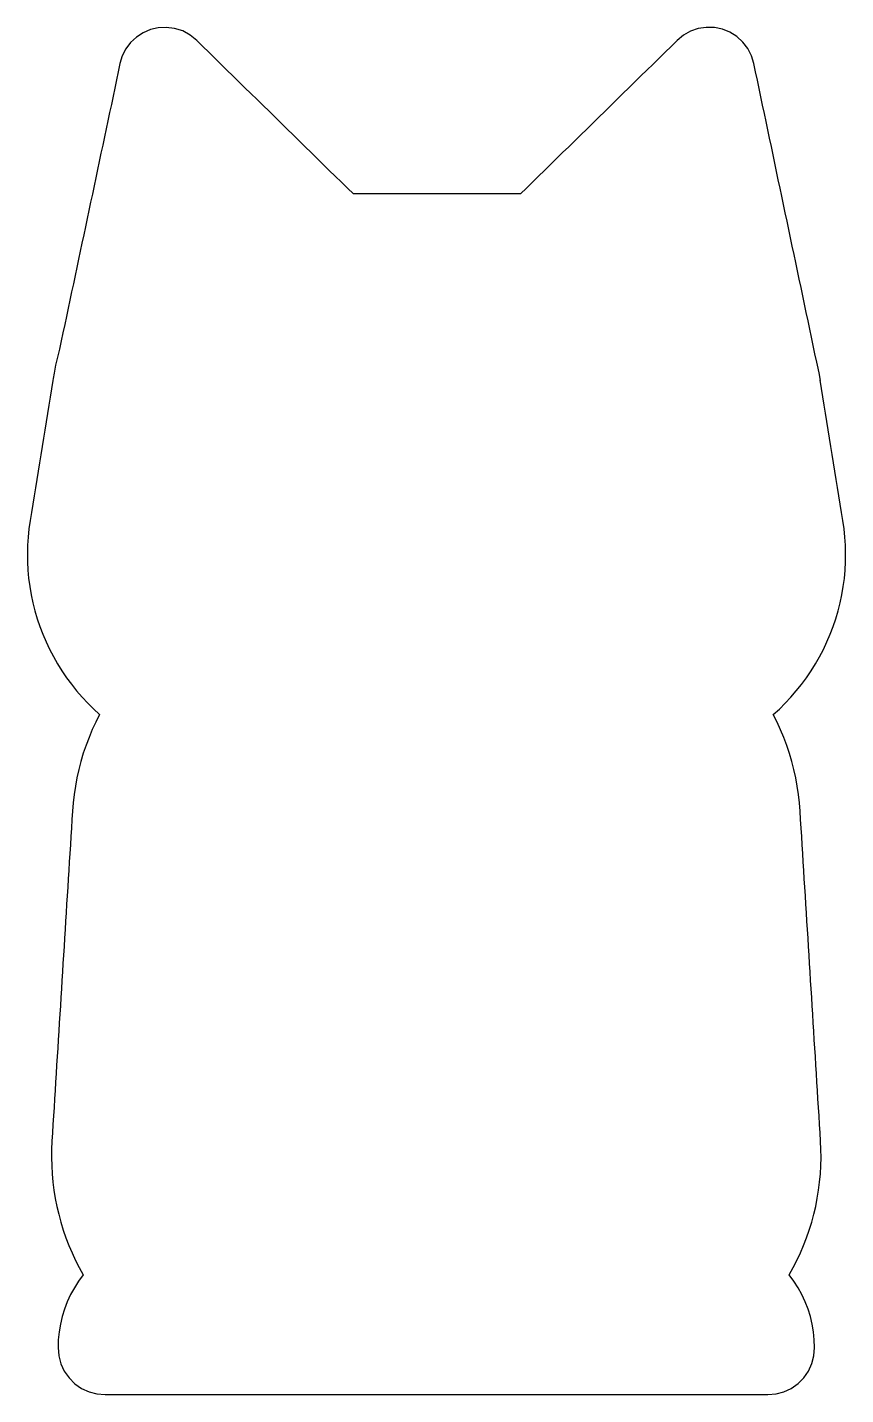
# Model space of a CAD drawing. Extents: x 0 to 2.98, y 0.01 to 5.
import ezdxf

# ---------------------------------------------------------------- set-up
doc = ezdxf.new("R2010")
doc.units = 0
doc.layers.get('0').update_dxf_attribs({"linetype": 'CONTINUOUS'})

msp = doc.modelspace()

# ---------------------------------------------------------------- linework, layer by layer
at = {"color": 7}
msp.add_lwpolyline([(0.50588, 4.999939), (0.476936, 4.998184), (0.4487, 4.991521), (0.422022, 4.980172), (0.397684, 4.964422), (0.376458, 4.944654), (0.359084, 4.921435), (0.346114, 4.895506), (0.337809, 4.867717), (0.33151, 4.837978), (0.32521, 4.808236), (0.318909, 4.778492), (0.312608, 4.748747), (0.306306, 4.718996), (0.300006, 4.689255), (0.293706, 4.659513), (0.287406, 4.62977), (0.281104, 4.600023), (0.274806, 4.570288), (0.268504, 4.540537), (0.262203, 4.510793), (0.255904, 4.481057), (0.249603, 4.451311), (0.243303, 4.421567), (0.237003, 4.39183), (0.230701, 4.362076), (0.224401, 4.332335), (0.2181, 4.302592), (0.2118, 4.272847), (0.205498, 4.243098), (0.199196, 4.213349), (0.192897, 4.183611), (0.186595, 4.153863), (0.180294, 4.124113), (0.173994, 4.094374), (0.167694, 4.064631), (0.161393, 4.034889), (0.155093, 4.005145), (0.148791, 3.975393), (0.142491, 3.945653), (0.13619, 3.915909), (0.129891, 3.886169), (0.123589, 3.85642), (0.117289, 3.826681), (0.109594, 3.797463), (0.102999, 3.767987), (0.097595, 3.738281), (0.094401, 3.718608), (0.092834, 3.711243), (0.093241, 3.711487), (0.088352, 3.681436), (0.083462, 3.651385), (0.078571, 3.62133), (0.073682, 3.591284), (0.068794, 3.561241), (0.063904, 3.531188), (0.059015, 3.501142), (0.054124, 3.471088), (0.049235, 3.441038), (0.044343, 3.410974), (0.039451, 3.380913), (0.034561, 3.350862), (0.029671, 3.320807), (0.02478, 3.290748), (0.019891, 3.260706), (0.015, 3.230648), (0.010111, 3.200602), (0.005865, 3.17075), (0.002759, 3.140766), (0.000807, 3.110682), (0.00002, 3.080536), (0.000407, 3.050378), (0.00197, 3.020276), (0.004711, 2.990252), (0.008629, 2.960355), (0.013717, 2.930637), (0.019966, 2.901145), (0.02737, 2.871912), (0.035911, 2.842995), (0.045573, 2.81444), (0.056344, 2.786276), (0.068205, 2.758544), (0.081127, 2.731306), (0.095098, 2.704576), (0.110086, 2.678413), (0.126071, 2.652843), (0.143028, 2.627906), (0.16092, 2.603649), (0.179735, 2.580087), (0.199439, 2.557264), (0.220002, 2.535212), (0.241389, 2.51397), (0.263591, 2.493551), (0.249693, 2.466143), (0.236771, 2.438257), (0.224841, 2.409923), (0.213928, 2.381196), (0.204037, 2.352086), (0.195187, 2.322642), (0.187392, 2.292918), (0.180654, 2.26292), (0.174984, 2.232711), (0.170385, 2.202314), (0.166861, 2.171791), (0.164408, 2.141154), (0.162491, 2.110272), (0.160574, 2.079393), (0.158657, 2.048519), (0.15674, 2.017641), (0.154823, 1.986768), (0.152906, 1.9559), (0.150989, 1.925017), (0.149071, 1.894137), (0.147154, 1.863259), (0.145237, 1.832376), (0.14332, 1.801508), (0.141403, 1.770633), (0.139485, 1.739749), (0.137569, 1.708879), (0.135652, 1.678008), (0.133734, 1.647121), (0.131817, 1.61624), (0.129899, 1.585358), (0.127982, 1.554479), (0.126065, 1.523604), (0.124148, 1.492733), (0.122231, 1.461858), (0.120314, 1.430981), (0.118397, 1.400107), (0.11648, 1.369226), (0.114563, 1.338359), (0.112646, 1.307472), (0.110729, 1.276601), (0.108812, 1.245729), (0.106895, 1.21485), (0.104978, 1.18398), (0.10306, 1.153092), (0.101143, 1.122212), (0.099226, 1.091338), (0.097309, 1.060458), (0.095391, 1.029576), (0.093475, 0.998709), (0.091557, 0.967828), (0.08964, 0.936951), (0.088342, 0.907123), (0.088048, 0.877271), (0.088765, 0.847428), (0.090499, 0.817621), (0.093252, 0.787885), (0.097024, 0.758268), (0.101812, 0.728804), (0.107612, 0.699523), (0.11442, 0.670461), (0.122228, 0.641644), (0.131024, 0.613121), (0.140798, 0.584916), (0.151538, 0.557064), (0.163234, 0.52959), (0.175871, 0.502522), (0.189422, 0.475917), (0.203878, 0.449788), (0.186942, 0.426751), (0.17156, 0.402634), (0.15782, 0.377561), (0.14578, 0.351626), (0.135499, 0.324934), (0.127034, 0.297617), (0.120423, 0.269791), (0.115694, 0.241582), (0.112859, 0.213115), (0.111918, 0.18453), (0.114461, 0.154669), (0.122113, 0.125694), (0.134717, 0.098485), (0.151887, 0.073908), (0.173087, 0.052707), (0.19766, 0.035539), (0.22485, 0.02294), (0.253833, 0.015282), (0.283712, 0.012736), (0.314363, 0.012736), (0.345018, 0.012736), (0.375674, 0.012736), (0.406335, 0.012736), (0.437002, 0.012736), (0.467658, 0.012736), (0.49832, 0.012736), (0.528975, 0.012736), (0.559631, 0.012736), (0.590296, 0.012736), (0.620962, 0.012736), (0.651615, 0.012736), (0.682265, 0.012736), (0.712922, 0.012736), (0.743582, 0.012736), (0.77425, 0.012736), (0.804917, 0.012736), (0.835578, 0.012736), (0.866238, 0.012736), (0.896895, 0.012736), (0.927557, 0.012736), (0.958211, 0.012736), (0.964559, 0.012736), (0.995588, 0.012736), (1.026617, 0.012736), (1.057641, 0.012736), (1.088659, 0.012736), (1.119681, 0.012736), (1.15069, 0.012736), (1.181719, 0.012736), (1.212729, 0.012736), (1.243745, 0.012736), (1.274756, 0.012736), (1.305783, 0.012736), (1.336805, 0.012736), (1.367828, 0.012736), (1.39884, 0.012736), (1.429858, 0.012736), (1.460887, 0.012736), (1.491903, 0.012736), (1.522931, 0.012736), (1.553944, 0.012736), (1.584954, 0.012736), (1.615978, 0.012736), (1.647001, 0.012736), (1.678022, 0.012736), (1.709036, 0.012736), (1.740062, 0.012736), (1.771079, 0.012736), (1.8021, 0.012736), (1.833124, 0.012736), (1.864147, 0.012736), (1.895176, 0.012736), (1.926193, 0.012736), (1.957215, 0.012736), (1.988239, 0.012736), (2.019247, 0.012736), (2.024007, 0.012736), (2.05473, 0.012736), (2.085456, 0.012736), (2.116183, 0.012736), (2.146916, 0.012736), (2.177654, 0.012736), (2.208381, 0.012736), (2.239114, 0.012736), (2.26984, 0.012736), (2.300568, 0.012736), (2.331304, 0.012736), (2.36204, 0.012736), (2.392765, 0.012736), (2.423486, 0.012736), (2.454214, 0.012736), (2.484946, 0.012736), (2.515685, 0.012736), (2.546423, 0.012736), (2.577155, 0.012736), (2.607887, 0.012736), (2.638614, 0.012736), (2.669348, 0.012736), (2.700073, 0.012736), (2.729838, 0.015334), (2.758681, 0.023083), (2.785732, 0.03575), (2.810182, 0.052933), (2.831271, 0.074094), (2.848339, 0.098625), (2.860783, 0.125775), (2.868174, 0.154722), (2.8703, 0.18453), (2.869359, 0.213116), (2.866526, 0.241571), (2.861797, 0.269781), (2.855186, 0.297608), (2.846718, 0.324935), (2.836438, 0.351623), (2.824393, 0.377568), (2.810649, 0.402644), (2.795262, 0.426765), (2.77832, 0.449809), (2.792772, 0.47593), (2.806322, 0.502534), (2.818954, 0.529587), (2.830651, 0.557064), (2.84139, 0.58491), (2.851166, 0.613114), (2.859965, 0.641643), (2.867775, 0.670464), (2.874583, 0.699527), (2.880384, 0.728808), (2.885173, 0.758275), (2.888946, 0.787901), (2.891699, 0.817632), (2.893433, 0.847436), (2.89415, 0.877268), (2.893856, 0.907124), (2.892558, 0.936951), (2.890641, 0.967833), (2.888723, 0.998711), (2.886806, 1.029586), (2.884889, 1.060464), (2.882972, 1.091337), (2.881056, 1.122205), (2.879138, 1.153088), (2.877221, 1.183968), (2.875304, 1.214845), (2.873386, 1.245728), (2.87147, 1.276597), (2.869553, 1.307472), (2.867635, 1.338356), (2.865718, 1.369226), (2.863802, 1.400097), (2.861884, 1.430983), (2.859966, 1.461865), (2.858049, 1.492747), (2.856132, 1.523626), (2.854215, 1.554501), (2.852298, 1.585372), (2.850381, 1.616247), (2.848464, 1.647124), (2.846547, 1.677998), (2.844629, 1.708879), (2.842713, 1.739746), (2.840795, 1.770632), (2.838878, 1.801504), (2.836962, 1.832376), (2.835044, 1.863255), (2.833128, 1.894125), (2.83121, 1.925013), (2.829293, 1.955893), (2.827376, 1.986767), (2.825458, 2.017647), (2.823541, 2.048529), (2.821624, 2.079396), (2.819707, 2.110276), (2.81779, 2.141154), (2.815446, 2.171747), (2.812029, 2.202233), (2.807537, 2.232589), (2.801974, 2.262755), (2.79534, 2.292719), (2.787643, 2.322424), (2.778895, 2.351827), (2.769101, 2.380912), (2.758278, 2.409626), (2.746442, 2.437932), (2.733606, 2.465803), (2.719788, 2.493205), (2.742005, 2.51361), (2.76343, 2.53486), (2.784027, 2.556919), (2.803754, 2.579741), (2.822591, 2.6033), (2.840518, 2.627574), (2.857503, 2.652523), (2.873516, 2.678107), (2.888526, 2.704277), (2.902513, 2.731007), (2.915458, 2.758262), (2.927337, 2.786001), (2.938125, 2.814174), (2.947805, 2.842742), (2.956365, 2.87168), (2.963781, 2.900923), (2.970048, 2.930449), (2.975148, 2.960192), (2.979075, 2.990103), (2.981825, 3.020154), (2.983395, 3.050294), (2.983785, 3.080463), (2.983, 3.11062), (2.981049, 3.140726), (2.977942, 3.170741), (2.973694, 3.200602), (2.968793, 3.230718), (2.963893, 3.260834), (2.958992, 3.290953), (2.954092, 3.321064), (2.949193, 3.351171), (2.944292, 3.381289), (2.939392, 3.4114), (2.934491, 3.441518), (2.92959, 3.471633), (2.924687, 3.501762), (2.919785, 3.531887), (2.914885, 3.562003), (2.909983, 3.592123), (2.905082, 3.622246), (2.900182, 3.652353), (2.895281, 3.682476), (2.890381, 3.712586), (2.892558, 3.711243), (2.886627, 3.739421), (2.880697, 3.767599), (2.878377, 3.778646), (2.872012, 3.808893), (2.865644, 3.83915), (2.859278, 3.869396), (2.852912, 3.899645), (2.846544, 3.929901), (2.840176, 3.960157), (2.83381, 3.990408), (2.827443, 4.02066), (2.821076, 4.05091), (2.814709, 4.081163), (2.808343, 4.111411), (2.801975, 4.141669), (2.795609, 4.171916), (2.789243, 4.202166), (2.782875, 4.232421), (2.776508, 4.262675), (2.770141, 4.292929), (2.763773, 4.323186), (2.757407, 4.353433), (2.751042, 4.383676), (2.744675, 4.413929), (2.738307, 4.444184), (2.731942, 4.47443), (2.725576, 4.504676), (2.71921, 4.534925), (2.71284, 4.565189), (2.706471, 4.595452), (2.700106, 4.625698), (2.69374, 4.655943), (2.687375, 4.686188), (2.681005, 4.716453), (2.674639, 4.746704), (2.668271, 4.776959), (2.661903, 4.807217), (2.655536, 4.837467), (2.64917, 4.867717), (2.640602, 4.896169), (2.627139, 4.922648), (2.609076, 4.94624), (2.587037, 4.966148), (2.561801, 4.981803), (2.534204, 4.992801), (2.505109, 4.998839), (2.47541, 4.999697), (2.446036, 4.995258), (2.417947, 4.985577), (2.392091, 4.970973), (2.369202, 4.952027), (2.34723, 4.930484), (2.325268, 4.908951), (2.303311, 4.887422), (2.28134, 4.86588), (2.259371, 4.84434), (2.237399, 4.822797), (2.21543, 4.801257), (2.193471, 4.779726), (2.171513, 4.758198), (2.149544, 4.736657), (2.127576, 4.715118), (2.105612, 4.693583), (2.083645, 4.672044), (2.061679, 4.650508), (2.039719, 4.628977), (2.017759, 4.607445), (1.995797, 4.585912), (1.973833, 4.564376), (1.951868, 4.54284), (1.929899, 4.5213), (1.90794, 4.49977), (1.885975, 4.478234), (1.864011, 4.456698), (1.842053, 4.435169), (1.820082, 4.413627), (1.798116, 4.39209), (1.767656, 4.39209), (1.737192, 4.39209), (1.706735, 4.39209), (1.676263, 4.39209), (1.645808, 4.39209), (1.615348, 4.39209), (1.584891, 4.39209), (1.554428, 4.39209), (1.523974, 4.39209), (1.493508, 4.39209), (1.463041, 4.39209), (1.432572, 4.39209), (1.402105, 4.39209), (1.371644, 4.39209), (1.34119, 4.39209), (1.310733, 4.39209), (1.280273, 4.39209), (1.249805, 4.39209), (1.219325, 4.39209), (1.188863, 4.39209), (1.166891, 4.413633), (1.14493, 4.435166), (1.122973, 4.456694), (1.101001, 4.478237), (1.079032, 4.499777), (1.05706, 4.52132), (1.035091, 4.54286), (1.013132, 4.56439), (0.991175, 4.585919), (0.969205, 4.607459), (0.947237, 4.628999), (0.925274, 4.650534), (0.903306, 4.672072), (0.881341, 4.693609), (0.859381, 4.71514), (0.837421, 4.736671), (0.815458, 4.758205), (0.793494, 4.77974), (0.771529, 4.801277), (0.74956, 4.822817), (0.727602, 4.844347), (0.705636, 4.865883), (0.683672, 4.887418), (0.661715, 4.908947), (0.639743, 4.93049), (0.617778, 4.952027), (0.593718, 4.971772), (0.566422, 4.986724), (0.536784, 4.996219), (0.50588, 4.999939)], close=True, dxfattribs=at)

doc.saveas('drawing.dxf')
